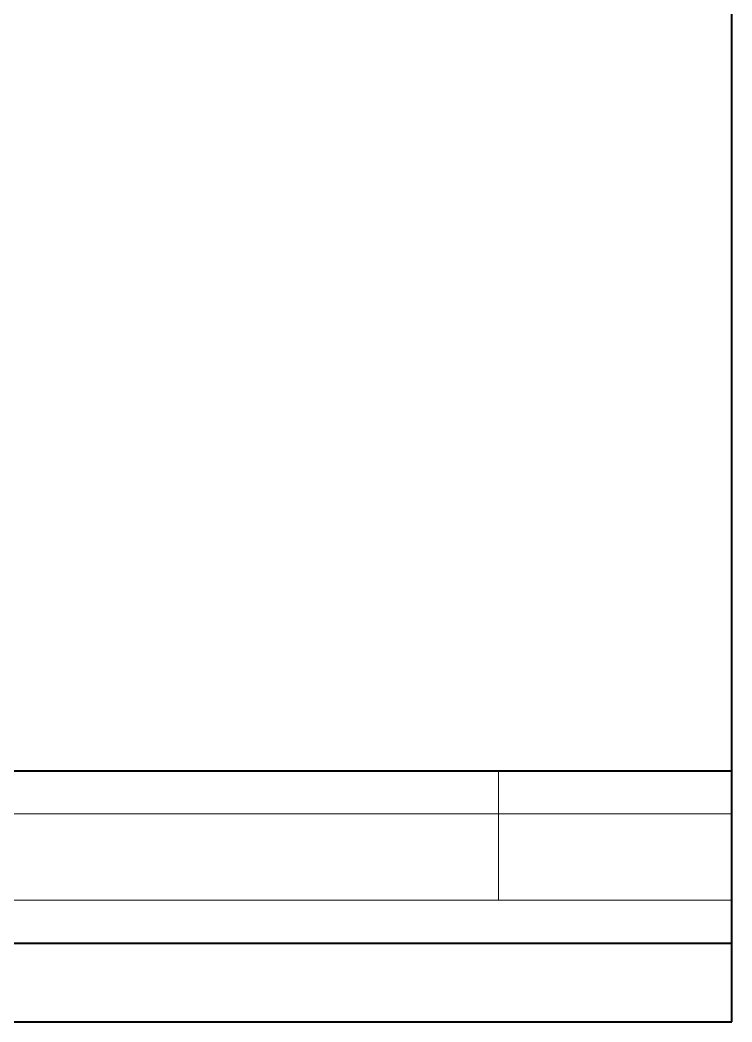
# Model space of a CAD drawing. Header units: millimetres. Extents: x 36 to 2020, y 23 to 2930.
# Drawn here: x 1028 to 2020, y 80 to 1477 of the extents above; entities that cross this region are included whole.
import ezdxf

# ---------------------------------------------------------------- set-up
doc = ezdxf.new("R2010")
doc.units = ezdxf.units.MM
doc.header["$LTSCALE"] = 2

msp = doc.modelspace()

# ---------------------------------------------------------------- linework, layer by layer
at = {"color": 7, "linetype": 'Continuous', "lineweight": 40}
for p, q in [((2020, 640), (2020, 2930)), ((2020, 80), (2020, 640)), ((170, 430), (2020, 430)), ((170, 190), (2020, 190)), ((170, 80), (2020, 80))]:
    msp.add_line(p, q, dxfattribs=at)
at = {"color": 7, "linetype": 'Continuous', "lineweight": 15}
for p, q in [((1694.64, 250), (1694.64, 430)), ((527.94, 370), (2020, 370)), ((170, 250), (2020, 250))]:
    msp.add_line(p, q, dxfattribs=at)

doc.saveas('drawing.dxf')
